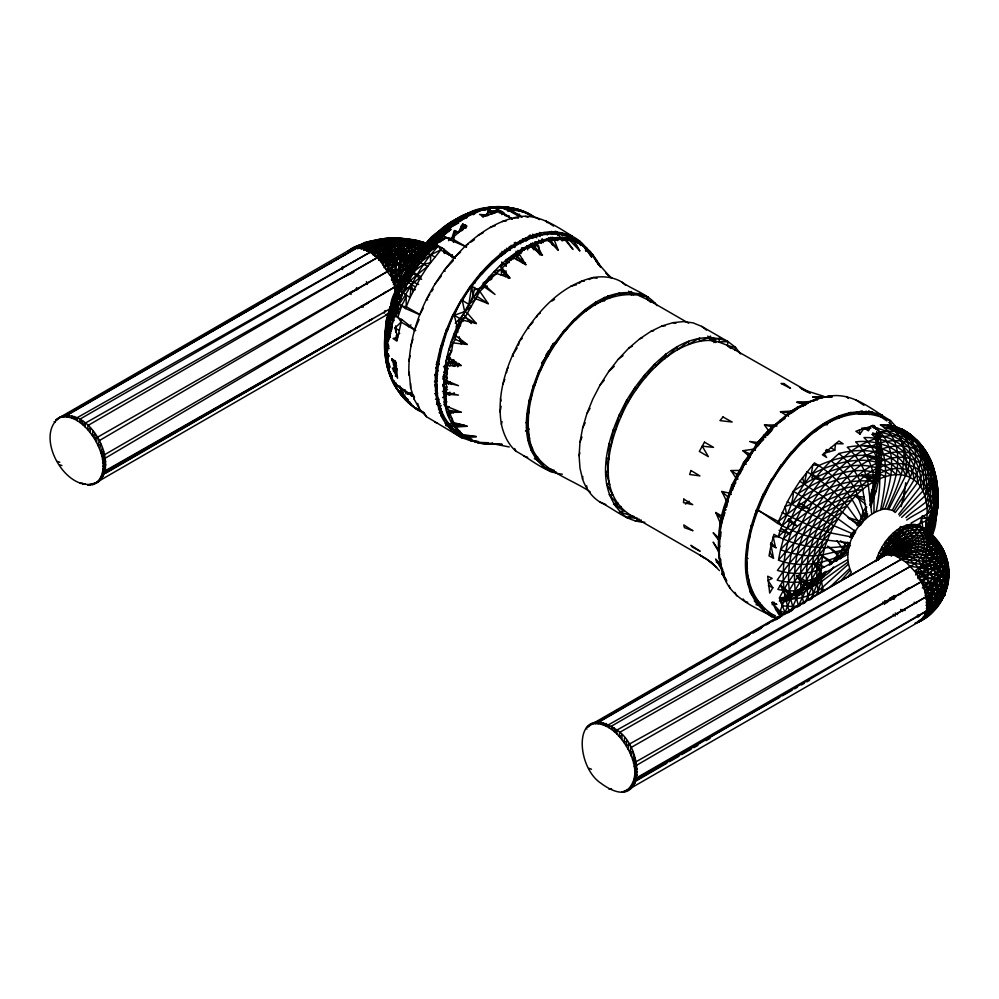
<?xml version="1.0" encoding="UTF-8"?>
<svg xmlns="http://www.w3.org/2000/svg" width="999" height="999" viewBox="0 0 999 999"><rect width="100%" height="100%" fill="white"/><g stroke="black" fill="none" stroke-linecap="round" stroke-linejoin="round"><path stroke-width="1.5" d="M395.517 302.747L395.517 313.024L387.874 314.098M395.517 290.609L395.517 254.121C407.455 248.264 422.352 239.947 435.527 246.853C407.854 237.837 377.023 237.725 350.137 249.625L59.503 417.594C32.418 436.85 69.293 499.138 99.151 481.243C120.292 459.802 84.54 399.75 55.694 419.905L56.756 420.03L58.342 418.381L57.492 418.581M435.527 246.853C422.914 239.261 407.767 243.032 395.517 249.588C397.315 260.339 389.335 269.805 392.083 280.607L398.414 281.918C404.32 266.646 416.046 249.738 433.666 248.039M60.152 417.045L59.503 417.594C74.538 413.623 87.3 427.397 94.593 438.898L387.724 271.328L395.517 269.468L403.296 271.328C403.908 262.287 402.51 251.623 395.517 245.13L395.517 240.222C408.966 236.913 422.952 241.258 435.139 246.953M475.087 283.004L475.087 280.806M925.424 552.609C928.633 539.672 942.556 522.102 931.817 509.977C932.242 523.976 930.881 538.286 925.636 551.386M448.651 240.722L448.676 237.662M926.872 545.841C934.852 532.904 936.051 517.332 935.638 502.497C938.036 486.301 934.864 470.204 927.896 455.519C919.043 438.062 900.786 423.414 880.356 424.85C909.789 444.006 895.279 483.379 884.939 508.778C859.327 514.098 839.472 548.026 851.348 572.24L847.614 577.135M85.265 427.048L85.29 423.114L377.147 257.73C388.361 251.823 402.659 251.823 413.886 257.73L408.316 260.914L406.468 266.371L414.073 271.416M447.115 406.568L451.76 418.169L451.261 421.928L467.182 426.273L455.357 425.075L454.046 426.411L455.781 427.048L464.647 436.875C420.616 412.275 438.549 352.123 452.984 314.885L454.233 315.309L464.647 311.613L470.879 306.843L468.868 304.308L461.251 299.812L454.233 315.309L457.217 326.661L458.941 327.597L454.046 334.328L467.182 344.455L452.997 342.907L448.876 349.712L451.635 350.961L446.903 357.355L461.126 365.497L447.115 365.709L444.255 372.302L447.065 373.376L443.581 379.52L458.479 385.664L446.253 382.53L443.356 386.538L446.253 387.487L443.581 393.294L445.342 394.031L446.016 400.462L445.367 405.869L461.126 412.225L449.737 412.412L446.903 411.638L446.016 400.462L444.255 399.75C439.36 349.7 464.448 300.374 499.6 266.071L502.035 267.932L509.852 277.972L496.466 273.439L490.147 278.571L484.89 284.815L484.515 286.988L479.845 291.383L464.972 317.432L462.475 320.03L455.781 335.227L455.357 339.36L452.997 342.907L451.635 350.961L448.663 358.191L449.026 361.401L447.115 365.709L446.253 392.432C439.348 418.893 464.997 446.441 492.095 444.056L477.422 442.332L488.236 442.732C481.493 444.043 474.95 442.17 468.868 439.31C458.429 432.53 445.229 427.422 440.859 414.76C428.621 381.83 438.573 345.417 452.984 314.885C469.667 282.305 494.505 251.81 528.708 236.85C548.826 227.685 576.848 230.557 588.336 251.498M626.223 790.883C644.405 776.123 630.257 747.489 616.907 733.978L616.932 730.044C573.001 699.924 574.475 765.584 600.736 783.116C646.103 816.683 645.104 747.776 616.932 730.044L614.273 731.58C607.28 725.436 595.616 719.979 587.325 726.847L588.399 726.972L589.984 725.311L589.135 725.511M924.649 532.142C928.158 517.145 928.908 500.049 920.491 486.476C923.913 458.766 898.613 435.851 872.202 434.365C891.895 454.458 885.264 485.077 880.681 509.502M534.178 217.083C505.819 197.315 469.293 209.952 443.856 228.696C427.36 242.757 414.16 260.289 401.985 278.034C393.506 289.785 398.176 303.609 396.441 316.308C387.35 296.491 402.897 276.673 412.737 260.377C422.577 246.254 434.752 233.778 448.813 223.813C473.451 206.381 509.128 199.438 535.277 217.582M390.072 274.8L403.721 264.935L412.137 260.264L411.838 246.753L409.79 239.698C390.946 236.251 369.905 238.873 353.109 248.788C376.473 236.438 406.905 236.975 430.931 248.177L427.272 243.519C405.856 237.637 380.244 234.328 361.163 249.001M391.77 329.707L392.669 317.969L398.863 294.593L399.75 286.538L402.485 277.934L407.093 269.031L413.549 260.102L421.728 251.448L446.953 228.546L455.02 222.39L467.045 217.545C445.804 217.345 432.192 239.997 418.456 253.421C405.494 274.238 393.369 295.991 388.149 320.229C377.497 354.033 390.147 398.014 424.363 413.149L421.403 411.039M395.629 325.874L395.716 332.342M823.563 591.445C814.56 558.753 830.881 524.325 852.022 499.85C867.182 481.168 902.159 461.413 920.491 486.476L898.675 514.335M876.235 511.188C881.106 486.675 883.84 456.643 863.96 437.587C889.597 436.526 918.243 454.795 917.494 482.667L895.354 512.487L892.382 510.302L884.939 508.778M94.593 483.941L99.151 481.243L92.482 484.752L391.034 312.325L397.115 311.526L398.364 309.69C393.032 291.521 395.679 271.79 386.938 254.183C382.654 235.302 368.244 239.098 355.844 248.489M602.634 301.461L602.722 298.664M562.325 474.2C544.767 472.552 531.068 459.14 515.884 451.211C508.016 444.205 503.596 434.428 501.386 424.275C496.578 395.354 505.969 366.071 519.667 340.834C536.151 312.749 560.189 285.489 593.044 277.572C602.797 275.911 613.011 276.873 621.653 281.955C633.116 290.085 648.314 294.081 657.055 305.632M69.106 417.232L69.181 415.247L66.521 416.783L66.696 415.147L356.968 247.877C368.381 241.521 383.966 237.287 395.517 245.13L411.825 247.277L422.09 251.486L422.614 247.59L421.69 244.28L419.23 241.746L408.791 239.098C393.082 236.775 376.673 240.147 363.686 249.887C364.223 242.745 371.091 240.06 377.46 240.384M600.736 724.175L600.811 722.177L598.151 723.713L598.339 722.09L886.687 554.358C898.076 544.143 916.083 543.144 925.948 531.143L925.374 529.757C904.132 512.724 880.656 542.007 875.936 561.55M723.426 572.427L723.551 574.787L720.941 567.357L720.704 559.353L718.993 557.642C716.857 532.017 720.828 504.133 735.826 482.704M876.685 431.443C882.704 455.856 877.746 481.893 869.729 505.357M92.87 431.044L92.482 435.651L95.142 434.115L94.593 438.898C101.886 451.448 108.691 471.116 96.503 482.779L102.323 477.934M418.131 410.102C395.754 395.666 376.735 361.501 389.96 335.851C381.955 328.134 385.676 310.289 397.777 309.19C401.96 291.346 410.389 274.613 421.69 260.215L418.456 253.421C422.565 243.943 429.57 240.322 438.286 245.904L440.696 249.937L455.394 258.391L442.307 248.039L438.286 245.904L430.781 254.745L430.394 262.799L423.738 264.198C390.634 285.564 376.298 330.706 390.184 367.22M349.7 250.549L347.427 251.723C358.404 242.257 373.439 252.772 381.006 261.8C389.31 257.367 399.7 257.243 408.316 260.914L415.284 252.897C418.181 237.425 398.663 237.312 388.324 238.998L387.15 249.85L387.55 270.679L403.471 270.679L409.44 267.145M644.867 522.265C627.797 521.94 614.697 509.303 600.124 502.16C591.633 496.953 585.926 488.536 582.617 479.283L582.767 476.436M90.222 432.579L90.459 428.159L87.8 429.695L87.924 425.512L377.147 257.73M621.853 739.522L622.09 735.102L619.442 736.638L619.555 732.442L910.464 566.383C928.571 556.83 929.495 532.892 909.989 524.275M506.618 372.652L506.78 369.83L508.191 367.819M399.862 386.014L402.747 395.604L405.344 399.687L408.129 399.6C396.94 392.07 388.199 378.496 389.048 364.76L386.563 362.1C383.416 345.629 384.103 327.123 392.395 312.275C408.266 295.142 415.834 272.69 430.781 254.745L440.696 249.937M931.817 509.977L929.407 520.591L928.583 533.603L926.585 544.567M582.617 479.283L579.982 468.144L579.095 455.694L579.982 442.22L582.617 428.059L586.925 413.561L592.807 399.076L600.124 384.952L608.678 371.566L618.281 359.228L628.696 348.251L639.647 338.886L650.873 331.381L662.1 325.924L673.051 322.64L683.453 321.603L693.056 322.852L701.623 326.361L728.196 341.708L735.514 347.365L740.559 353.958M501.698 263.324L501.373 275.249L505.819 273.701L506.018 270.779M926.273 543.881C943.131 507.779 943.468 457.455 907.417 432.442M924.762 533.803C934.777 522.602 933.029 507.492 937.474 494.218C936.063 475.449 933.004 453.558 916.408 441.883L916.558 439.897C942.819 466.083 941.308 507.792 929.757 540.471L927.884 541.446C940.708 517.607 940.321 487.587 930.718 462.962L933.054 466.595L936.4 478.409L936.3 505.756L932.304 524.725L925.936 536.525M394.468 380.981L392.482 380.319L391.745 375.724L387.1 366.196C381.755 328.671 399.363 293.968 412.737 260.377C437.175 223.701 485.789 194.218 529.495 214.073M719.218 554.395L720.491 523.538L715.784 512.524L723.351 516.958C717.594 536.925 717.207 558.978 724.612 578.583C733.353 599.8 756.98 608.154 775.661 618.094M877.846 428.196L879.632 433.866L881.443 446.703L881.443 460.739L873.65 479.195L871.403 498.576L869.904 500.836M720.491 523.538L723.351 516.958L724 508.404L727.709 501.635L729.158 493.069L731.83 485.052L735.851 477.859L742.769 468.931M721.028 525.437C729.545 482.242 753.496 441.908 788.211 414.672C802.097 404.533 818.156 396.366 835.626 395.554C856.63 395.504 873.263 410.514 890.509 420.616L889.26 422.49C897.539 436.513 918.506 436.875 924.737 452.222L921.565 451.311L927.596 459.752L925.049 462.437L929.607 468.081L925.773 465.422L920.878 449.5C937.462 459.503 934.152 481.443 936.113 497.852C929.869 509.028 916.433 512.812 906.692 520.054M894.842 597.839L895.042 595.429L889.872 600.387M415.322 289.71L405.169 287.35L405.869 279.033L410.127 271.528L419.905 257.492L431.006 245.267L451.148 229.383M624.512 737.986L624.125 742.594L626.785 741.058L626.223 745.828L921.19 581.793C930.007 573.051 942.394 563.349 939.31 549.163C937.05 538.361 928.208 530.731 918.905 525.749C957.929 544.293 958.491 601.361 920.466 620.953L628.134 789.722L633.965 784.877M399.525 279.158C398.551 266.059 402.922 246.89 415.222 240.16L429.657 244.443L433.329 248.838M414.398 271.953L411.338 271.441L411.588 268.581M389.011 356.268L388.211 353.658L386.563 362.1L388.773 369.293M876.647 467.507L878.408 468.306L879.857 461.526L881.443 460.739L879.632 475.661L876.048 491.146L871.403 498.576L869.667 497.689L872.04 490.022L875.761 483.254C875.037 471.491 877.796 459.602 876.423 448.164L879.632 433.866L878.084 435.177L872.739 432.892M452.11 257.767L452.385 254.695M453.496 242.42L454.707 230.806M899.462 515.959L922.964 490.921C928.67 463.486 907.129 436.688 880.256 432.255L872.452 425.849L855.881 431.268L860.002 434.066L864.26 427.997L868.356 430.806L870.891 426.248C886.712 431.406 904.357 435.04 915.009 449.35C925.349 462.312 928.995 479.932 924.887 495.966L901.622 517.37M877.921 560.177L881.48 555.819L888.611 552.572L889.822 550.599L889.31 545.417L885.464 541.883C895.878 534.24 907.929 523.051 921.965 527.897C930.294 532.642 936.887 539.972 942.119 547.976C955.956 571.478 947.551 603.783 923.713 617.407C944.642 606.818 954.27 578.571 945.716 557.067C937.636 523.926 897.189 534.203 879.207 552.509L881.343 554.358L881.48 555.819L879.882 558.041C894.467 546.64 914.684 545.879 929.282 534.615L929.644 533.229L917.382 524.937M889.172 554.807C897.177 551.71 897.177 540.372 889.172 537.275L895.204 534.515C903.97 539.285 901.947 551.898 893.168 555.369L886.687 554.358L883.765 555.182L879.882 558.041C892.057 546.141 910.551 542.794 921.727 529.87L921.965 527.897L915.409 524.5C935.876 536.613 933.74 559.115 914.472 571.053C925.261 584.34 936.55 614.934 915.034 623.114M920.466 526.585C931.892 537.137 926.448 555.232 920.466 567.282C945.504 578.758 945.179 609.565 920.466 620.953M665.109 358.666L665.546 354.158M478.284 441.458L470.754 440.784L461.251 437.525L426.398 416.658L419.555 409.016L414.285 399.413L410.701 388.062L409.203 372.265M363.686 249.887C384.415 244.33 406.605 244.33 427.335 249.887L420.192 251.998L395.517 249.588L370.829 251.998L372.04 244.855L374.313 240.846C397.477 231.531 413.886 257.455 398.626 275.749L391.695 275.974L389.56 274.862L381.006 261.8M834.777 450.187L835.539 443.656L843.119 443.818L838.923 441.058L822.364 454.77L826.623 457.467L823.913 453.371L834.777 450.187L830.544 447.452M849.587 545.267C823.988 550.437 796.752 547.29 773.938 534.34L771.053 545.229L775.524 547.552L773.251 536.938L778.396 536.713C781.88 520.929 793.518 507.854 793.318 491.296L799.849 481.268L814.447 462.899C836.875 476.061 853.683 497.24 863.036 521.428M408.891 375.224C407.38 326.311 431.556 279.108 466.021 245.467C479.77 232.967 495.716 222.24 513.973 217.782C535.452 211.713 554.607 225.237 571.903 235.939L570.816 237.912C544.193 234.428 518.431 247.864 499.6 266.071L507.742 262.812L512.787 257.43L516.808 255.781C520.916 250.761 527.547 247.065 533.941 245.891C545.054 238.586 560.776 238.074 573.326 241.271L579.77 250.836L568.031 238.474C583.216 241.596 593.906 254.196 600.824 267.295L594.954 259.066L598.988 265.434C554.308 185.826 464.223 275.487 447.515 330.557L446.141 330.432L442.345 345.941L440.859 346.129L438.836 361.126L437.275 361.613L437.062 375.761L435.464 376.536L437.062 389.523L435.464 390.572L438.836 402.11L437.275 403.409L442.345 413.224L440.859 414.76L447.515 422.639L446.141 424.363L452.984 432.005L461.251 437.525L470.167 438.573M595.217 305.02L595.566 302.085M903.446 500.499L905.731 482.717M925.648 535.614L926.273 518.106L922.427 515.659L919.117 526.585M455.219 323.276C465.509 313.998 472.677 301.099 474.712 287.362M505.369 276.723L505.819 273.701L501.823 268.481M925.199 534.752L932.454 531.53C938.298 513.399 940.521 493.081 934.989 474.65M96.503 442.257L97.24 437.362M628.134 749.2L628.883 744.292M571.903 235.939L561.5 234.715L562.4 232.667L551.186 233.791L551.873 231.731L540.084 235.165L540.559 233.129L528.471 238.811L528.708 236.85L516.583 244.643L516.583 242.807L504.695 252.535L504.458 250.849L493.069 262.312L492.607 260.814L481.98 273.738L481.293 272.477L471.653 286.576L468.868 304.308L476.011 298.826L488.236 303.684L479.845 291.383L470.754 285.577L462.337 300.537L464.647 311.613L467.37 313.149L476.361 323.526L462.475 320.03L454.233 315.309M616.907 733.978L614.273 731.58L614.235 727.921L611.588 729.457L611.513 726.111L901.697 559.103C914.26 553.983 917.194 535.914 904.557 529.02L897.364 529.795L899.837 531.393L896.965 535.951L881.343 554.358L878.183 560.052L884.39 548.738L885.464 541.883M395.442 376.248L397.115 368.494M418.618 284.44L408.666 280.195C411.65 254.233 434.927 235.789 456.506 224.038C470.042 203.197 501.86 205.195 522.814 211.501M916.945 524.912L930.469 518.868L935.738 514.073C939.834 499.725 937.924 484.927 932.704 471.178M915.621 574.912L917.382 572.489C935.701 580.094 941.533 604.982 925.374 617.782L917.382 622.602C955.469 605.981 914.41 541.995 882.154 556.343C899.237 548.538 919.092 549.088 936.026 540.884L936.488 539.984L935.101 539.572L926.86 539.348L941.62 552.497L947.164 561.65C948.313 576.261 937.636 589.26 924.962 595.217M860.351 525.474L862.674 521.965L865.446 513.936L866.645 506.793M350.137 249.625C359.815 241.184 372.652 247.877 379.32 256.606L378.808 259.49C387.824 263.486 395.891 272.24 398.414 281.918L395.841 292.532M719.218 540.359L720.704 531.905L719.392 530.931M882.304 509.228C889.61 485.152 899.962 453.683 880.256 432.255L872.202 434.365M395.779 301.261L394.705 311.451L397.252 313.461L388.736 313.686L389.735 312.1L390.946 313.324L397.814 313.099M389.96 335.851C396.815 294.717 418.806 256.243 450.462 229.171C430.082 227.085 416.92 256.805 412.612 273.239L421.628 279.308M419.53 314.61L405.507 308.529L410.002 297.615L421.029 276.686L407.654 269.143C401.873 283.878 376.448 309.74 401.785 319.48L396.89 341.059L393.057 338.536L397.614 337.237L395.067 327.897L401.099 322.078L414.435 329.82M449.737 412.412L448.876 416.995L451.76 418.169L457.217 430.407L459.79 431.019L460.764 433.903C469.031 439.16 477.335 444.642 488.236 442.732M847.951 552.435C826.56 562.749 801.535 569.08 778.533 560.189C785.389 519.068 807.379 480.594 839.035 453.509C862.224 447.215 895.866 449.538 905.693 475.487L888.873 509.053M939.46 544.13C923.388 549.912 905.656 551.985 888.611 552.572C916.383 544.343 950.673 575.624 939.01 603.883L932.679 603.259L927.06 604.407C934.839 595.541 946.453 588.773 948.575 576.148C945.329 552.385 916.582 540.322 895.329 547.427M500.012 412.025L501.098 406.318M512.162 219.056L498.751 211.401L487.887 211.151L487.125 215.085L479.545 214.41L483.741 216.421L500.312 210.989L512.3 219.018M887.437 508.953C897.826 485.214 916.408 449.975 891.882 427.847L892.269 425.849C920.329 435.776 933.665 458.129 936.513 486.401C932.579 501.398 916.158 507.704 905.981 517.644M726.635 507.055L727.709 501.635L726.373 500.736L721.84 491.483L729.158 493.069L731.268 494.38L729.894 494.255L733.666 486.276L736.9 474.425L749.837 456.818L756.443 443.981L771.99 426.698L785.127 418.469M850.536 537.612L851.16 534.727L854.595 530.257M408.891 361.188L410.114 355.582M935.564 515.334L930.768 539.16L926.385 549.425L933.89 527.684L931.767 523.064L926.273 518.106L921.553 518.518L922.989 528.995C941.283 539.91 930.544 566.57 919.043 578.908M397.502 284.965L395.517 269.468L401.635 238.811C409.94 240.06 414.273 248.963 411.713 256.606L417.932 254.258C419.98 249.275 418.993 242.695 413.561 240.384L407.679 239.41C400.324 248.851 398.638 262.1 402.197 273.439M901.148 506.68L904.657 491.496M99.663 449.225L100.849 444.18L98.202 445.716L99.151 440.721L387.724 271.328M631.306 756.168L632.492 751.123L629.832 752.659L630.794 747.664L921.19 581.793L947.614 585.901L924.787 586.226L922.327 587.974M449.001 231.518C449.65 221.466 459.19 216.546 467.569 213.536M730.818 348.489L727.297 345.542L728.196 341.708C685.501 324.375 646.615 367.12 626.698 400.299C607.916 434.14 590.347 489.198 626.698 517.507L637.449 518.194M460.826 227.273L459.915 231.031L454.333 233.217L456.268 231.169M926.235 501.535C937.537 470.554 916.595 434.153 884.377 427.672L881.967 424.887L898.925 429.17L905.431 431.643L911.325 435.239L919.817 443.344L931.817 463.511M64.036 416.683L64.348 415.422L61.688 416.958L62.163 416.059M595.679 723.626L595.991 722.364M858.74 526.186L862.761 512.537L866.195 506.568M501.386 424.275L502.097 421.578M933.89 527.684L929.757 540.471M579.095 455.694L579.895 452.834M102.323 447.702L100.887 452.759L103.546 451.236L101.861 456.281L394.368 287.213L396.815 287.287C388.636 271.641 378.646 230.332 353.309 248.326C369.006 242.495 395.242 235.102 400.087 258.616M633.965 754.632L632.529 759.702L635.189 758.166L633.491 763.211L926.373 596.665C937.362 590.359 947.889 579.882 948.076 566.421C939.335 541.358 905.643 537.737 885.251 550.149L878.183 560.052M857.005 525.586L857.691 523.164L866.757 511.525M518.406 345.229L519.667 340.834L522.265 338.299M821.228 591.321L822.339 587.462L848.001 564.547M734.727 350.075L735.514 347.365C726.385 346.428 718.918 340.309 709.565 340.397C698.176 340.409 687.324 344.355 677.447 349.8C656.268 362.525 639.86 381.868 627.609 403.097C610.389 435.314 592.432 492.145 631.618 515.796L706.231 558.741L712.324 563.061L699.337 554.732L704.482 558.029M882.154 546.915L885.251 550.149L884.889 553.833L883.765 555.182M732.467 490.322L733.666 486.276L731.83 485.052M782.604 615.172L780.144 611.463C788.898 583.891 808.89 561.675 827.484 540.184L850.249 542.957M384.24 313.199L385.04 310.564M418.456 253.421C428.059 239.423 443.269 229.695 458.703 222.877C439.223 221.353 428.446 245.367 421.69 260.215L437.437 244.006M929.407 520.591L925.149 534.04M926.398 538.136C942.094 499.9 919.942 448.239 873.663 476.698C836.3 500.861 809.103 548.638 818.855 593.606M468.444 243.818L466.021 245.467L466.496 246.965L451.773 238.511L454.308 230.532L458.404 232.605L466.783 226.199L462.662 224.163L458.404 232.605L450.212 239.91C430.981 224.525 421.903 252.497 416.97 266.558L412.674 261.189C421.228 246.728 435.926 237.025 450.462 229.171M926.985 507.579C937.262 480.631 928.745 442.694 901.635 428.921C918.044 439.335 929.42 456.393 935.101 474.812M465.784 228.321L466.595 225.762M410.701 346.266L412.999 339.148M445.679 425.574L454.707 426.386L455.394 424.325L459.565 423.801M780.144 611.463L773.251 604.145L776.86 604.37L772.389 602.272L775.686 609.402L785.077 612.812C793.206 588.349 809.49 567.694 825.012 547.489M870.778 506.843L876.048 491.146L872.04 490.022M816.683 594.58L821.29 581.643L847.739 562.287M442.307 248.039L427.697 266.408L417.357 261.139L412.737 260.377C405.919 270.392 400.961 282.305 402.172 294.63L394.518 295.642C388.174 313.137 384.19 332.255 387.687 350.799M396.291 294.93L389.66 319.967L388.936 339.922M758.266 445.716L764.023 434.965M713.81 342.57L714.822 339.71L713.136 337.512M791.82 609.29C799.3 589.61 811.288 572.04 823.089 554.745L848.576 548.763M491.683 207.904C466.333 208.579 442.907 226.423 431.98 248.888L430.706 242.12L431.081 239.51C443.668 227.497 458.104 217.07 475.387 213.249L471.366 212.949C459.503 217.682 439.822 223.052 443.032 239.748L439.672 242.307M727.709 501.635L724.612 509.952L726.098 509.765L724 508.404M753.221 449.213L743.418 462.862L739.735 470.417L731.018 470.554L735.851 477.859L737.986 479.133L736.738 478.708L744.58 463.499L743.418 462.862L749.837 456.818L742.894 450.711L753.221 449.213L763.711 439.498M926.597 538.873C932.067 523.176 937.911 506.343 934.04 489.61C940.096 496.153 938.635 506.53 935.738 514.073M926.81 544.655C933.391 530.556 935.414 514.997 933.366 499.6L935.638 502.497L937.524 508.429L937.674 495.954L936.075 483.391L933.815 480.094C938.973 499.787 938.073 522.077 926.697 539.485M926.385 549.425L930.918 537.549L928.583 533.603L924.05 529.782M811.638 597.34L820.841 575.387L847.427 559.715M579.982 442.22L581.98 436.963M723.351 516.958L724.999 512.637M913.86 524.163L918.069 526.885L914.634 532.392L889.822 550.599L885.539 551.635L881.48 555.819M393.381 364.785L394.78 361.139L391.733 360.502M911.175 523.039L927.134 514.023C934.702 499.712 933.478 483.479 932.504 467.994C923.963 451.398 912.212 434.478 894.967 426.361C911.263 436.338 913.448 459.378 905.693 475.487M102.547 459.74L104.508 454.745M634.19 766.67L636.151 761.688M740.059 473.863L741.096 471.216L739.735 470.417M805.369 601.585L820.991 568.768L847.627 554.395M502.747 384.44L504.857 379.32M827.484 540.184C809.927 538.261 793.094 531.743 777.647 523.389L787.387 501.735L793.318 491.296C819.879 472.589 860.876 453.096 890.683 475.149M718.343 537.549L713.149 532.692L718.169 539.522L719.317 538.661L718.343 537.549L720.704 531.905L720.766 536.513M393.731 281.456L399.15 269.817C398.164 251.948 376.885 236.576 361.151 248.376C375.986 244.605 393.032 253.833 395.517 269.468M419.118 319.455L414.285 330.781L415.771 330.594M855.206 530.619L851.747 538.336M799.1 604.47L806.43 588.723L821.74 561.863M471.653 438.748L470.754 440.784L473.563 440.509M865.171 519.567L867.656 513.911M925.311 551.623L927.209 547.44L925.848 551.373M829.794 564.972L845.254 550.699L849.275 543.394L847.602 542.382L845.241 543.956L839.435 556.83L836.425 561.301M926.685 520.804C939.372 501.61 937.474 471.715 915.334 460.514C898.151 452.609 878.62 460.414 864.16 470.504C826.198 499.438 798.189 550.012 808.528 598.476M849.974 537.287L851.16 534.727L852.984 535.814L855.494 532.405M892.382 510.302C902.422 489.335 924.487 464.235 911.6 439.398L902.397 432.754L887.886 425.025M451.773 238.511L446.153 237.812C424.213 247.977 407.629 266.596 397.577 288.261C392.37 297.827 388.112 310.452 394.18 320.592M417.932 254.258C405.094 247.427 389.048 247.228 375.736 252.897L374.513 255.482L379.32 256.606L384.59 260.14M439.41 409.877L442.182 412.575L440.696 415.696L443.456 415.547M779.32 601.123L788.448 598.463L798.775 591.67L812.212 584.74L817.307 579.632L820.629 572.664L812.811 562.637L824.225 566.858M457.729 366.808L459.065 364.011M889.31 545.417L895.204 534.515L893.168 533.204L899.837 531.393C910.514 537.2 908.066 552.572 897.364 556.793L890.783 553.771C918.605 548.838 948.95 586.138 932.716 611.475L925.549 613.736C940.996 602.484 952.259 589.148 939.46 570.591C929.919 556.031 911.65 546.915 894.255 550.137M351.198 291.808L355.507 290.259L356.78 287.612M582.617 428.059L585.202 422.739M390.971 331.406C378.134 305.307 409.453 280.344 427.697 266.408L421.029 276.686L411.338 284.59L410.002 297.615L398.539 289.573C405.469 270.242 420.729 255.856 438.286 245.904M400.312 291.209C410.814 270.854 421.74 248.027 442.407 236.351M747.964 460.589L749.837 456.818L745.004 463.636L746.091 464.36L744.58 463.499M536.413 317.382L537.799 314.623L540.359 313.062M404.42 259.503C406.443 250.599 422.29 232.18 427.01 248.801M785.077 612.812L779.42 597.964C791.82 573.089 810.751 552.197 830.481 532.904L852.622 537.162M453.946 365.821L456.031 361.813M918.069 526.885L911.488 524.238L913.798 526.735C907.904 538.386 894.729 543.294 885.539 551.635M103.109 466.346L105.632 461.563L102.972 463.099L105.207 458.204L394.368 287.213L396.178 290.697M634.752 773.276L637.262 768.506L634.615 770.042L636.85 765.134L926.373 596.665M650.599 302.185L647.09 299.238L648.239 297.302C605.581 277.71 565.784 323.376 546.241 356.181C528.633 389.135 510.264 447.277 550.349 471.478L551.411 469.493L554.37 470.354M419.555 315.085L423.239 308.216M384.553 266.371L393.781 263.798L403.758 265.122C408.491 256.406 414.285 246.116 424.6 243.456L433.666 247.352M921.103 529.008L925.636 527.822L937.674 502.559L937.462 486.9M893.918 511.426C904.207 492.032 926.448 471.99 919.217 447.527C913.623 432.167 894.467 429.295 880.256 432.255M461.251 437.525L462.337 435.539L470.329 438.286M541.87 363.474L553.596 343.231L551.036 347.14M871.727 513.798L868.331 485.302C835.376 484.852 805.656 504.433 782.092 525.799L778.396 521.565L756.468 509.602L752.684 525.112L751.198 525.299L749.163 540.297L747.614 540.784L747.389 554.932L745.803 555.706L747.389 568.693L745.803 569.742L749.163 581.268L747.614 582.579L752.684 592.395L751.198 593.93L757.854 601.81L756.468 603.533L764.56 609.303L763.323 611.176L772.677 614.71C727.559 584.49 750.923 517.544 772.677 479.707C794.842 444.667 835.439 401.186 881.155 417.082L882.242 415.109C829.47 397.365 785.052 453.096 763.323 494.055C746.315 530.357 730.144 590.496 771.59 616.695L772.677 614.71L775.336 615.634M831.243 564.348L838.149 553.608L849.275 543.394M890.896 600.149L892.894 596.565M935.738 520.417L932.304 524.725L925.636 527.822M448.451 394.593L449.85 392.132M410.027 261.8L408.316 260.914C415.247 244.218 396.366 234.503 382.23 239.098L380.382 241.209L379.195 246.753L378.883 260.264L395.517 259.191L412.137 260.264M419.605 314.435L406.256 306.705L406.118 295.279C402.734 311.888 375.537 328.184 388.848 346.041L386.376 352.622L385.626 358.017L388.536 370.067L390.846 373.626L390.896 377.747L393.256 381.456L401.111 389.285L399.675 391.808L400.549 394.568L402.747 395.604L405.007 395.129M830.481 532.904L812.624 526.985L786.575 514.935L785.139 506.343L791.795 504.245L804.195 483.866L818.743 465.571C843.88 454.046 883.828 446.828 900.973 474.6M392.083 310.477L394.605 309.153L396.715 305.819L394.905 306.006L390.397 313.911L385.851 315.359L386.613 314.198M453.509 359.54L449.762 365.859M447.19 386.9L443.344 393.231M448.638 384.39L450.099 381.893L451.361 384.54M884.39 548.738L890.783 538.311M772.851 587.749L769.717 593.056L767.694 576.198L772.177 578.409L767.994 580.444L772.851 587.749L768.368 585.589M891.333 556.218L898.65 540.284L900.449 526.498M913.798 526.735L907.242 524.95L909.252 527.46L907.104 531.081L890.121 547.452L904.557 529.02L901.635 527.135L909.252 527.46C923.913 535.526 920.266 555.931 906.168 562.362L897.364 556.793L895.204 554.058L930.019 550.836L942.119 547.976L926.498 549.9C936.575 557.667 948.101 567.182 948.076 581.118C944.892 591.183 936.125 598.676 926.273 601.935M917.931 578.546L917.382 572.489L920.466 567.282L947.614 561.638L924.787 561.313L901.697 559.103L606.118 726.148L606.056 723.451L603.408 724.987L603.396 722.639M930.956 486.738L926.448 494.318L927.122 484.153L930.956 486.738L926.822 488.748M388.399 344.043L385.577 350.362L385.139 354.22L386.938 357.892M586.925 413.561L590.059 408.316M442.769 377.085L448.239 368.394M447.077 394.543L442.807 385.189L447.352 377.672M105.769 464.81L102.972 469.418L105.632 467.882L102.547 472.29L394.905 306.006L104.508 473.414L100.887 477.347L103.546 475.811L99.663 479.47M637.412 771.74L634.615 776.348L637.262 774.812L634.19 779.232L931.917 607.779L936.488 607.554L933.815 605.431L926.185 602.847M558.641 239.548L559.14 238.736L564.959 239.772L572.989 249.438L566.221 239.822M548.651 237.662L547.14 240.097L551.61 242.208L552.26 244.892M917.494 482.667C922.776 475.199 925.936 466.034 925.086 456.818L919.217 447.527C884.889 426.523 846.053 458.029 825.124 484.353C799.387 518.219 779.57 563.861 792.794 606.555L797.077 606.031M357.692 248.838L359.328 246.241L367.669 242.445L383.354 239.41L387.15 245.667L390.946 258.616M438.224 242.782C452.522 217.919 482.742 201.448 511.413 208.179L509.827 210.027C484.415 200.637 456.655 217.532 437.787 233.541L437.25 242.682M413.549 260.102C395.791 286.226 382.18 318.369 385.577 350.362L387.325 352.56M429.807 294.318L426.398 299.538L427.647 299.962M431.506 291.708L433.204 289.111M443.768 401.96L446.166 398.289M517.195 347.902L512.462 355.169L513.449 356.193M545.941 354.957L548.488 351.049M829.17 564.747L830.569 562.624L832.517 562.025L820.416 554.745L830.569 562.624M450.711 358.391L444.318 367.944M455.781 335.227L451.261 342.02L452.997 342.907M457.217 430.407L454.233 430.132L452.984 432.005L473.389 441.196M580.844 245.467L578.933 243.319L580.169 241.446L570.816 237.912L574.225 240.971L582.929 245.279L591.645 256.968L586.813 248.239L570.816 237.912M850.474 545.229L840.409 558.841M398.539 289.573L397.577 288.261C405.744 274.575 417.657 263.586 430.781 254.745L434.777 256.905M894.093 598.351L895.778 595.866M435.839 395.354L437.525 393.119L435.651 387.537L437.237 385.252M920.491 486.476C931.755 474.213 932.991 452.247 917.307 442.869C896.915 428.309 869.742 437.987 851.31 451.173C805.007 486.7 768.506 552.11 789.085 610.651M917.919 621.503L925.948 616.395L924.787 614.472C933.403 605.456 931.218 590.534 921.727 583.029C933.965 571.828 943.88 551.136 932.716 536.051L925.911 534.827C936.15 542.32 949.437 552.509 943.918 566.982C940.958 577.16 933.678 585.801 924.637 591.183M927.06 606.88C935.501 601.91 943.343 595.104 947.164 585.876C948.351 558.104 913.823 540.022 889.822 550.599M444.73 237.4L443.032 239.748L446.416 237.575M780.806 602.747L788.211 600.424L788.448 598.463L786.163 596.853L780.481 585.352L793.593 595.367L800.336 592.632L815.721 578.521L817.307 579.632L822.264 574.025L823.838 574.974L824.312 576.46L812.449 586.425L800.336 594.48L788.211 600.424L781.817 600.124L779.67 598.139L793.593 595.367C802.871 580.656 824.462 582.142 833.566 566.92M435.239 380.644L436.9 378.396M767.294 435.439L772.552 429.52M412.674 261.189L419.93 251.523L424.175 251.973L430.781 254.745M436.8 402.597L439.198 399.425M441.171 405.507L438.474 408.978L441.121 408.466M434.677 284.465L441.296 276.049M541.545 363.099L545.329 358.291M434.69 374.887L438.161 370.517M457.217 326.661L462.475 320.03M101.861 474.95L105.207 470.754M633.491 781.88L636.85 777.697M551.398 231.381L559.065 235.464L560.439 233.754M585.639 250.811L585.451 247.09L590.958 252.585L588.998 250.587L585.639 250.811L587.025 249.101L577.347 241.683L579.87 243.918L572.827 239.797M826.747 571.391L823.838 574.974L817.307 579.632M756.443 443.981L749.675 441.496L757.704 442.482L768.381 430.432L770.429 431.206L771.99 426.698L764.51 425L768.381 430.432M764.51 425L774.587 425.012L776.822 426.123L776.36 424.637L781.817 420.579L788.723 412.787L797.289 407.292L814.922 399.45L822.589 397.477L831.643 396.578M922.964 490.921L929.232 482.117L932.292 472.664C919.43 423.039 856.842 452.51 836.463 480.082C807.504 513.611 785.077 561.188 798.513 605.856M527.222 431.093L529.07 428.883L525.486 431.093M815.721 578.521L820.629 572.664M778.533 560.189C797.152 537.524 820.454 518.419 847.002 505.769L860.539 524.487M781.817 600.124L788.723 594.705L792.082 594.205L797.289 590.297L798.775 591.67L803.208 586.513L796.84 575.911L812.212 584.74L812.449 586.425L805.519 588.486L803.208 586.513M895.329 544.655C912.124 536.85 935.913 539.959 945.716 557.067C949.187 572.889 935.089 583.428 925.549 593.344C927.671 592.132 954.819 596.59 941.62 595.042M435.726 368.206L439.323 364.048M894.929 543.281C909.465 535.514 930.044 535.352 941.607 548.451C948.563 564.585 934.265 577.684 923.713 587.549L930.419 587.724L946.228 590.634L924.275 589.647M394.518 295.642L393.519 298.102L395.966 301.723L405.507 308.529M482.917 217.208L490.834 210.602M600.124 384.952L604.22 380.282M841.17 580.444L850.161 570.204M931.917 593.094L926.685 599.025L932.679 598.314L942.119 599.562L926.185 596.241M388.324 238.998L388.836 238.449C403.971 238.361 409.253 253.646 406.468 266.371L403.758 265.122M890.246 598.101L885.239 603.309M892.294 599.075L895.391 595.654M383.354 294.106L385.177 292.108M483.628 210.027C458.479 211.239 436.288 231.793 426.71 254.308C418.631 242.282 437.05 235.327 443.856 228.696M924.887 495.966L931.455 487.937L934.764 479.195C922.826 435.327 869.23 451.673 847.302 477.21C815.708 509.315 791.37 557.417 803.783 603.071M453.359 260.552L444.18 270.23L445.079 271.228M918.031 617.145L919.867 615.222L917.244 615.184M478.184 290.347L507.742 262.812L505.357 260.964L512.787 257.43L525.824 264.685L518.706 253.247L517.145 252.11L524.65 249.563L523.101 248.414L530.581 246.391L542.182 255.245L536.5 243.744L534.989 242.582L542.345 241.646L540.846 240.472L548.076 240.11L558.154 250.087L554.283 240.06L552.247 237.962L559.14 238.736L557.704 237.55L564.959 239.772L562.974 237.725L569.442 239.66M533.066 322.153L528.184 327.197L528.833 328.559M932.679 603.259L926.685 609.365L931.917 607.779M473.164 214.76C488.923 202.135 514.373 205.744 530.869 215.572C514.56 206.194 493.981 204.608 476.71 212.15M778.396 536.713C801.148 513.711 829.882 493.506 862.749 489.56L867.294 517.232M390.671 333.566L386.363 338.848L384.99 342.27L386.925 346.528L389.21 348.526M783.353 538.973C803.983 518.731 828.795 501.198 857.292 494.43L865.671 518.831M830.594 586.513L849.325 568.756M631.306 786.4L635.189 782.754L632.529 784.29L636.151 780.356L926.373 611.363M608.678 371.566L614.273 366.333M465.996 225.412L459.915 231.031L462.649 230.319M887.736 543.518C897.352 533.778 912.187 526.023 925.948 531.143C943.293 544.855 933.303 566.033 918.093 576.236L948.575 581.093L921.727 583.029M397.614 308.092L390.397 313.911L385.851 315.359M924.787 586.226C943.98 571.266 950.074 543.119 924.237 530.981L928.221 532.392M476.011 298.826L473.389 297.202L479.845 291.383M579.095 283.429L582.005 280.806L584.34 281.231M393.281 284.153L399.862 278.958M774.587 425.012L786.163 415.259L793.593 411.713L791.383 411.089L780.481 411.713L786.163 415.259M454.707 257.13L460.601 252.048M384.041 267.72C397.54 256.643 413.911 247.265 431.693 246.241L434.178 247.252L432.729 245.754C426.086 244.58 419.992 248.664 415.284 252.897M854.058 534.44L833.978 525.749C812.299 544.005 792.107 564.697 777.871 589.385C792.557 592.882 808.84 590.334 821.29 581.643M391.408 279.795L403.471 270.679L403.721 245.966L403.134 240.472L402.197 238.449L401.635 238.811M591.795 723.988L591.146 724.525L886.687 554.358M526.086 422.864L528.471 420.916L526.086 422.502M778.396 521.565C804.682 499.363 837.774 476.098 873.988 481.68L873.988 512.487M376.511 257.03C389.785 247.902 408.266 235.876 424.6 243.456L426.198 246.116L426.585 249.363C407.917 240.309 383.516 238.624 365.559 249.837C377.06 248.227 386.538 255.831 393.781 263.798L391.958 249.013L389.398 238.811L381.231 239.698M382.605 263.037L395.517 254.121L417.644 256.106M794.63 410.901L798.775 407.642L804.17 405.394M881.343 554.358L877.035 557.742L878.183 558.953M822.264 574.025L825.486 571.515M685.451 504.07L689.11 501.273M395.517 287.899L397.914 286.064M463.449 224.263L461.126 226.024L465.534 224.862M387.55 270.679L403.883 259.453L420.192 251.998L418.993 244.855L416.708 240.846C400.974 237.225 385.427 246.004 373.027 254.87M492.095 277.972L483.229 283.766L495.005 294.468L484.515 286.988M763.523 436.413L770.429 431.206L765.034 436.301L765.734 437.562M822.339 587.462C810.601 597.177 794.317 601.148 779.42 597.964M618.281 359.228L623.039 355.656M395.979 336.089L399.725 333.304M408.454 326.785L410.939 324.925M806.605 404.021L809.877 401.573L814.335 400.686M855.594 531.53L837.924 518.793C814.435 535.589 793.081 555.906 777.197 580.157C791.62 583.99 807.754 582.867 820.841 575.387M459.827 221.628L465.359 217.62L475.362 212.575L468.294 214.423L465.359 217.62L458.504 220.292L444.642 228.309M378.883 260.264L395.517 249.588M787.387 501.735L791.795 504.245C816.32 486.463 848.675 468.568 879.632 478.771M366.608 251.373L379.695 243.581L395.517 238.773M454.483 360.352L443.531 366.67M454.333 366.408L458.653 363.374M504.233 253.696L500.924 255.994L500.249 253.197M470.854 242.158L474.488 239.673M923.039 585.676L928.221 582.33M925.024 591.208L930.419 587.724M927.06 601.947L932.679 598.314M925.024 615.259L930.419 611.775M923.039 618.493L928.221 615.147M552.035 301.011L554.545 299.4M927.134 514.023L934.04 508.791C937.786 460.289 890.409 450.649 859.714 480.544C828.059 508.516 804.332 553.046 813.81 596.016M793.318 491.296L797.689 493.843C822.414 477.847 856.543 461.376 885.226 476.585M484.19 210.452L486.201 209.191L490.447 208.616M370.829 251.998L379.195 246.753L395.517 240.222M893.343 540.659C904.595 532.679 921.078 528.496 933.203 536.95L924.587 541.783L893.343 551.423M859.103 526.236L842.282 512.1C817.157 527.047 794.767 546.815 777.422 570.392C791.545 574.562 807.367 574.837 820.991 568.768M628.883 789.347L624.125 791.695L630.794 788.186M391.308 306.656L393.219 313.099L397.877 310.339M905.731 589.672L909.252 587.599M105.407 473.376L351.586 330.906M355.619 328.571L359.652 326.236M66.196 415.771L257.617 305.195M261.663 302.859L265.709 300.512M268.406 298.963L272.452 296.628M275.15 295.067L279.196 292.732M281.893 291.171L285.939 288.836M288.624 287.275L291.321 285.714M329.071 263.911L331.768 262.362M335.814 260.015L338.511 258.466M342.557 256.131L345.242 254.57M395.517 245.13L383.104 246.341L372.078 249.862L370.055 252.235L74.475 419.205L74.425 416.508L71.766 418.044L71.766 415.696M85.29 423.114L82.642 424.65L82.605 420.991L79.945 422.527L79.87 419.168L370.055 252.235C378.409 252.248 385.864 257.492 390.397 264.248M445.854 360.464L450.374 357.842M597.839 722.702L686.862 671.228M689.56 669.667L717.881 653.296M720.579 651.735L730.019 646.278M732.717 644.717L736.763 642.369M744.854 637.699L748.9 635.352M752.946 633.016L761.038 628.334M775.873 619.755L779.919 617.419M788.011 612.737L792.057 610.401M595.142 723.101L750.249 634.053M752.946 632.504L762.387 627.085M766.433 624.762L769.13 623.214M771.827 621.665L781.268 616.246M783.965 614.697L793.406 609.278M797.452 606.955L800.149 605.394M802.846 603.846L805.544 602.297M809.59 599.974L812.287 598.426M635.776 781.093L666.845 763.211M669.542 761.663L678.995 756.218M681.705 754.657L691.158 749.225M693.855 747.664L697.914 745.329M706.018 740.671L710.064 738.336M63.499 416.171L356.968 247.877C369.605 243.619 386.101 245.954 393.219 258.404M628.696 348.251L632.392 346.129M104.208 472.052L351.473 330.781M355.532 328.459L359.578 326.149M358.878 248.164L374.313 240.846L383.354 239.41M635.926 778.995L779.744 697.277M782.454 695.729L791.957 690.334M794.667 688.798L797.377 687.25M801.448 684.939L804.17 683.391M806.88 681.855L809.59 680.307M616.932 730.044L910.464 566.383L949.05 571.303L921.965 575.449M792.257 412.462L788.211 414.672L788.448 416.358M407.242 394.293L409.44 393.094M411.338 271.441L413.736 270.192M353.309 248.326C370.055 237.213 396.253 242.794 400.636 264.248M373.089 254.258L375.736 252.897M343.656 277.073L353.808 272.252M477.872 235.502L483.266 232.742M589.285 279.508L593.044 277.572L597.027 278.296M639.198 519.043L635.264 521.003L641.308 520.067M501.635 214.56L504.058 213.374M791.383 411.089L798.775 407.642L797.289 407.292L805.519 404.832L796.84 402.272L809.877 401.573M444.118 372.115L446.715 370.929L445.879 361.738M442.582 378.921L446.728 377.048M442.807 385.189L450.099 381.893M447.552 389.51L442.52 391.483M449.075 395.229L454.345 392.844M925.948 598.563C937.324 594.03 947.164 583.916 948.575 571.391C946.29 559.328 935.938 551.748 927.06 544.43L939.01 543.656M395.179 316.87L389.66 319.967L386.163 324.762L386.551 330.731L390.409 337.437M507.392 258.903L519.455 255.082M482.017 216.296L494.78 213.012L488.673 211.863L499.375 210.539L502.922 211.888M352.759 261.9L355.519 260.764M355.507 290.259L357.854 289.298M368.206 303.122L360.714 306.631L363.286 307.155M483.254 282.68L491.62 279.258M518.706 253.247L511.226 256.306L512.787 257.43M90.222 485.214L95.142 483.216L92.87 483.678M621.853 792.145L626.785 790.159M639.647 338.886L642.444 337.774M460.764 319.081L464.972 317.432L476.361 323.526M852.022 499.85C824.337 509.777 800.236 528.121 780.519 549.687C794.005 554.57 808.803 557.43 823.089 554.745M924.787 614.472L933.203 610.589L926.772 606.68M626.698 517.507L631.618 515.796L634.59 516.658M800.336 406.63L805.519 404.832M395.517 312.874L388.648 314.26L391.034 312.325L393.781 313.461L397.964 313.037L394.605 309.153L398.364 309.69M361.376 244.443C375.05 234.79 386.276 253.671 387.275 265.122M489.997 227.46L495.279 225.687M436.076 364.373L438.836 363.461M435.102 375.562L437.662 374.725M434.415 381.78L437.125 380.881M442.582 397.527L446.466 396.253M444.305 402.747L446.965 401.873M449.125 406.543L446.403 407.43L443.831 404.245M925.948 605.319C934.102 603.121 941.558 597.914 945.716 590.459C948.725 575.374 936.475 563.461 925.199 555.631L944.355 552.459L928.958 554.433L899.837 555.194M87.8 485.302L91.608 484.078M359.091 248.389C382.505 240.597 408.529 240.597 431.943 248.389M390.846 373.626L393.256 381.456L398.039 390.584L400.899 390.996L404.907 389.747L405.831 393.606M923.138 617.245L929.644 614.31L927.209 611.101L936.026 606.655L939.46 603.396L926.036 599.475M474.338 289.885L487.337 286.076M559.14 238.736L554.283 240.06L546.615 238.936L548.076 240.11M570.654 286.301L576.635 284.703M926.298 608.304L933.815 605.431L941.607 599.088C948.001 583.716 935.688 568.993 923.188 561.45L946.228 556.905L927.209 557.942L897.364 556.793M471.678 212.025L479.058 210.077L490.272 209.278M885.201 602.335L888.835 601.373M479.845 443.106L490.147 444.031L492.694 443.369M917.382 572.489L932.716 568.868L948.575 566.445L929.282 565.359L906.168 562.362L914.472 571.053L949.05 576.236L919.392 579.832M522.489 238.873L533.941 237.75M650.873 331.381L653.646 330.806M536.5 243.744L529.07 245.23L530.581 246.391M434.627 393.681L437.525 393.119M435.464 399.263L438.486 398.676M436.501 404.458L440.384 403.696M447.614 415.122L450.399 414.585M347.177 274.375L349.787 273.901M82.642 484.39L85.277 483.941M374.737 255.881L395.517 254.121M898.213 594.705L900.723 594.293M493.294 208.242L502.21 206.93L524.975 211.988M515.659 212.662L504.17 208.928L509.015 208.217L514.06 210.127M502.122 221.503L506.393 220.879M793.593 595.367L800.336 594.48L800.336 592.632L798.775 591.67M507.554 211.076L512.799 210.926M454.707 426.386L464.61 425.149M772.115 604.67L776.36 604.145L771.902 603.021M812.449 400.674L814.884 400.374M519.73 214.223L515.834 214.635L519.667 216.121M79.945 483.404L82.617 483.129M383.241 265.322L395.517 264.66L407.779 265.322M615.546 506.555L621.253 506.618M466.358 437.487L476.361 436.6L462.475 434.528M771.703 602.534L774.262 602.322M490.147 444.031L492.669 443.831M492.607 443.131L485.776 443.831L502.247 444.38L484.515 443.793M455.781 427.048L467.182 426.273M858.341 414.135L866.882 413.549L865.921 411.313M439.098 412.737L442.182 412.575M754.295 600.886L756.443 600.786L759.69 602.872L755.406 602.572M527.684 249.887L527.172 245.791L537.287 245.779M608.853 789.01L611.55 788.91M393.256 381.456L394.081 384.615L396.341 386.126L398.688 386.051M390.946 276.448L401.61 276.498M392.644 282.267L398.389 282.267M392.607 311.813L398.426 311.813L395.517 313.024L397.252 313.461M514.497 253.871L522.514 262.874L525.462 262.787M832.105 396.828L812.811 397.115L821.465 397.939M499.275 212.912L503.771 212.812M394.168 365.984L396.69 365.934M861.538 475.099L875.549 474.887L878.084 476.148L879.632 475.661L875.761 483.254L861.538 475.099L873.65 479.195M728.196 341.708L718.968 341.833L719.642 338.199L709.565 340.397L710.039 336.95L699.337 341.271L699.625 337.987L688.536 344.43L688.673 341.271L677.447 349.8L677.447 346.728L666.37 357.23L666.221 354.233L655.569 366.546L655.269 363.586L645.329 377.485L644.867 374.575L635.938 389.772L635.264 386.913L627.609 403.097L626.698 400.299L620.579 417.107L619.392 414.41L615.009 431.443L613.498 428.908L611.063 445.729L609.19 443.406L608.841 459.602L606.568 457.567L608.391 472.689L605.681 471.041L609.74 484.665L606.568 483.491L612.824 495.217L609.19 494.63L617.594 504.07L613.498 504.145L623.913 510.988L619.392 511.838L631.618 515.796M870.891 428.309L861.538 428.371L869.105 429.545M662.1 325.924L665.147 325.924M792.794 606.555L781.83 605.806M503.921 208.017L508.216 209.99L518.469 209.515L520.117 210.989M481.605 215.11L487.587 215.734M884.377 427.672L891.882 427.847M831.992 396.591L827.659 396.466L832.155 396.615M534.303 458.816L538.623 458.941M615.334 503.071L618.156 503.159M398.314 306.606L395.517 306.518L391.958 309.653L397.877 309.615M535.027 456.905L537.674 456.993M393.356 370.966L396.278 371.079L393.756 367.27M812.811 397.115L822.589 397.477M516.558 210.664L520.254 210.851L522.589 212.275M924.812 592.894L939.722 594.118M550.349 471.478L556.043 471.815M513.973 217.782L518.531 218.069M462.987 424.787L445.079 423.401L450.574 425.099M464.972 435.901L476.361 436.6M895.891 596.291L893.343 596.116L895.841 596.903M796.84 402.272L805.856 402.884M445.342 394.031L458.479 395.117L446.253 392.432M877.534 453.309L879.307 454.058L881.443 446.703L879.857 447.752L877.322 446.578L864.185 445.479L876.423 448.164L879.307 454.058L879.857 461.526L864.185 454.945L876.423 458.066L878.246 460.651M504.782 215.534L509.165 215.909M756.018 604.745L762.037 605.282M865.746 504.445L855.481 496.141L863.998 497.077M882.242 415.109L871.84 413.873L872.739 411.838L861.513 412.962L862.199 410.901L850.424 414.335L850.886 412.3L838.798 417.982L839.035 416.021L826.91 423.813L826.91 421.978L815.022 431.705L814.784 430.02L803.408 441.471L802.934 439.985L792.307 452.909L791.62 451.648L781.992 465.746L781.093 464.747L772.677 479.707L771.59 478.983L764.56 494.48L763.323 494.055L757.854 509.727L777.647 523.389M771.59 616.695L777.534 617.394M406.256 306.705L401.623 306.144L397.927 317.058L401.099 322.078M780.481 411.713L788.723 412.787M818.743 465.571L812.836 464.797L811.25 474.4C824.462 483.179 837.174 493.206 847.002 505.769M388.736 313.686L393.069 313.037L394.705 311.451L397.964 313.037M495.005 444.13L509.228 446.965M504.17 208.928L512.524 210.19M449.026 410.364L461.126 412.225M447.664 413.561L450.412 414.061M825.536 450.624L829.957 451.423L826.298 449.463M648.239 297.302C598.876 282.68 558.716 330.769 540.359 370.804C531.306 391.92 525.574 415.359 529.52 438.349C533.691 469.23 568.568 477.023 590.297 491.945M497.539 207.68L500.187 208.179M496.828 210.065L499.375 210.539M405.169 287.35L399.75 286.538L397.465 287.3L397.577 288.261M407.654 269.143L412.612 273.239M823.213 424.051L827.259 424.887M530.819 243.444L539.797 254.595L542.519 255.182M673.051 322.64L675.886 323.326M847.701 517.42L862.674 521.965M823.8 396.316L803.421 389.847M814.922 399.45L817.307 400.087M421.091 411.551C411.226 408.017 407.492 397.54 399.675 391.808L403.771 397.977L406.281 398.676L396.503 388.474L396.391 384.715L414.473 397.003M523.776 456.131L527.672 457.267M754.52 601.323L759.69 602.872M578.933 243.319L581.568 244.118L586.813 248.239M525.287 216.383L528.046 217.233M914.097 602.297L916.595 603.071M875.599 439.96L878.408 440.859L875.549 434.028L875.599 439.96L877.322 446.578M779.07 530.357L790.546 534.053L781.031 528.321M551.411 469.493L542.469 466.558L543.706 464.672L536.001 459.478L537.387 457.754L531.131 450.412L532.617 448.901L527.959 439.622L529.52 438.349L526.585 427.372L528.184 426.373L527.047 413.986L528.633 413.286L529.32 399.787L530.856 399.425L533.354 385.177L534.802 385.139L539.048 370.517L540.359 370.804L546.241 356.181L547.39 356.793L554.757 342.545L555.719 343.469L564.385 329.97L565.122 331.181L574.85 318.781L575.349 320.229L585.901 309.253L586.151 310.926L597.24 301.648L597.24 303.496L608.578 296.154L608.329 298.127L619.63 292.919L619.13 294.967L630.094 292.033L629.358 294.093L639.722 293.506L638.761 295.529L655.431 303.321M54.108 421.566L55.407 422.003M585.739 728.508L587.05 728.945M59.503 464.735L61.926 465.546M461.126 365.497L449.026 361.401L445.367 364.897L447.115 365.709M434.677 422.177L437.387 423.101M747.727 602.272L745.004 601.348L743.056 598.913M386.438 269.318L389.66 270.442M902.397 609.49L905.194 610.539M57.492 461.426L59.828 462.312M589.135 768.368L591.47 769.255M398.626 275.749L400.587 276.548M892.731 599.05L890.121 597.976L890.121 600.074M600.124 502.16L605.831 504.495M408.666 280.195L401.985 278.034L415.247 286.888M855.481 496.141L864.672 500.099M455.357 339.36L467.182 344.455M450.212 239.91L466.496 246.965M501.885 251.423L505.332 252.922L504.607 249.925M780.331 419.917L781.817 420.579M833.978 525.749L791.795 504.245M757.704 442.482L759.69 443.381L754.507 449.4L755.406 450.399M742.894 450.711L749.337 453.646M500.312 210.989L496.041 209.003L498.751 211.401M547.614 234.128L544.268 232.567L547.352 234.902M487.887 211.151L492.12 213.137M909.664 434.453L911.325 435.239L917.169 442.832M405.344 399.687L414.198 407.292L419.168 409.727M891.558 597.052L893.805 598.176M727.297 345.542L809.165 392.157L801.785 388.711L808.054 392.095M804.682 390.572L810.201 393.381M773.526 558.191L769.043 555.906L771.053 545.229L773.526 558.191L769.754 552.097M508.216 209.99L521.865 217.033M432.729 245.754L435.227 247.04M862.761 512.537L865.446 513.936M825.087 422.902L827.522 424.175M568.031 238.474L574.225 240.971L579.77 250.836M506.443 248.276L510.289 250.324M848.838 518.431L857.691 523.164M921.965 527.897L925.374 529.757M782.155 512.475L786.575 514.935M444.268 252.035L453.434 257.23M552.335 231.631L559.065 235.464L556.718 231.456M509.827 210.027L521.915 216.908M550.761 237.213L556.156 240.284M444.043 251.773L453.309 257.093M414.198 407.292L424.363 413.149M647.09 299.238L688.648 323.226M405.444 267.969L414.672 273.301M475.574 441.009L478.184 442.52M454.233 430.132L460.764 433.903M903.683 444.305L895.978 429.982L916.408 441.883M401.111 389.285L414.435 397.103M797.689 493.843L837.924 518.793M799.849 481.268L823.288 496.653L842.282 512.1M716.408 562.112L720.304 564.435M510.289 211.251L514.722 213.961M770.404 544.193L776.298 547.814M535.814 217.32L539.423 219.568M920.404 527.397L922.989 528.995M511.051 245.329L514.522 247.502M745.691 557.042L748.026 558.516M799.537 387.275L803.72 389.947M395.067 327.897L398.913 330.369M925.024 532.267L930.419 535.751M926.373 536.176L931.917 539.747M905.881 525.274L909.252 527.46M716.37 561.6L720.291 564.148M477.422 296.653L488.236 303.684M840.446 540.821L845.241 543.956M490.147 278.571L488.511 277.51L496.466 273.439L493.968 271.603L500.074 269.705L509.852 277.972M552.609 237.213L557.767 240.622M731.018 470.554L736.9 474.425M855.656 399.762L863.923 405.269M886.95 420.941L881.155 417.082L890.509 420.616L895.404 426.086M553.596 226.099L545.329 220.592L547.327 222.702M895.204 613.024L897.514 614.585M391.708 358.753L395.542 361.351L397.565 378.209L392.382 368.094L396.216 370.729L391.708 358.753L395.854 365.584M453.259 413.124L450.212 411.014L451.261 413.211M891.72 597.602L894.13 599.275M923.75 457.067L927.596 459.752M778.433 613.536L781.917 615.996M403.771 397.977L407.654 400.749L408.628 403.159L410.839 403.771L409.49 401.685M889.26 422.49L891.57 424.138M838.149 553.608L827.659 546.128L839.435 556.83L846.153 551.698L842.819 549.225L836.95 540.609M515.247 242.282L517.694 244.056M400.899 390.996L402.997 392.557M528.733 235.901L531.131 237.687L530.044 234.852M701.623 326.361L706.493 330.132M718.506 545.129L719.817 546.141L718.169 549.425L713.149 542.145L718.731 551.86L719.517 554.857M401.785 319.48L414.597 329.67M893.168 614.323L895.266 616.033M611.925 278.047L605.968 273.177L610.601 277.535L596.603 261.638M708.366 560.614L716.695 567.42L712.062 563.061L719.492 570.629M520.691 240.397L522.852 242.195M621.653 281.955L625.761 285.389M600.824 267.295L592.17 254.583L594.255 257.942M812.811 562.637L821.503 569.979M581.568 244.118L582.929 245.279M830.981 460.701C842.007 469.83 852.047 480.931 857.292 494.43M532.592 234.203L535.726 236.913M391.745 375.724L389.398 373.651L388.536 370.067L389.298 365.035L387.025 361.663L388.623 355.819C380.819 346.94 386.426 333.928 391.945 325.337L388.149 320.229L387.562 317.807C392.17 304.732 401.411 293.993 411.338 284.59L412.999 291.483M615.022 504.008L618.281 506.918M721.84 491.483L727.284 496.353M839.035 453.509C849.899 463.099 859.19 475.312 862.749 489.56M846.153 396.491L848.238 398.439M501.673 262.025L506.306 266.396M770.753 542.607L775.187 546.778M517.894 250.337L521.216 253.484M527.547 240.322L525.362 238.249L526.086 241.271M782.105 615.584L775.686 609.402L779.807 615.596M900.636 609.452L902.734 611.5M516.808 255.781L525.824 264.685M796.84 575.911L805.856 584.815M537.05 233.554L540.109 236.588M509.253 262.625L506.143 259.44L506.268 264.997M522.327 247.752L524.288 249.825M534.915 241.77L537.762 244.842M722.04 570.154L715.784 559.253L720.491 564.41L722.789 569.88M513.036 259.378L511.163 257.292L511.226 260.277M868.818 410.739L870.778 412.912M555.219 231.181L559.065 235.464M866.433 411.301L869.392 414.635M895.953 474.488C874.337 450.237 836.151 461.563 811.25 474.4L806.917 471.765L804.195 483.866L802.547 477.647M533.941 245.891L542.182 255.245M780.481 585.352L788.723 594.705M588.998 250.587L593.506 255.719M715.784 512.524L720.941 518.394M884.764 600.599L886.75 602.872M895.978 429.982L898.825 433.366M527.172 245.791L529.145 248.139M463.411 314.273L471.228 323.576M538.611 240.06L541.371 243.456M758.266 601.685L749.675 591.158L756.443 600.786M865.309 411.551L866.882 413.549M379.32 256.606L382.717 260.914L382.829 264.148M550.674 240.484L558.154 250.087M872.926 425.262L875.761 428.971L875.161 426.511M628.633 291.171L631.718 295.317L630.282 291.646M707.754 336.089L710.926 340.609M631.293 291.446L633.728 294.905M388.449 341.82L386.363 338.848L385.189 333.703L388.798 327.947L391.87 325.424C387.412 317.52 386.988 301.036 399.7 301.935L398.863 294.593M607.842 296.029L609.527 298.451L608.129 296.029M394.78 361.139L396.366 363.524M882.979 601.885L884.639 604.395M726.51 580.819L721.84 573.301L725.624 579.233M585.764 247.702L591.645 256.968M715.784 559.253L720.941 567.357M721.84 573.301L726.723 581.018M349.775 292.32L351.111 294.48M460.814 317.582L463.136 321.378M424.063 412.649L426.398 416.658M562.425 237.35L563.736 239.748M559.802 236.813L562.012 240.846M505.819 273.701L508.341 278.346M872.527 425.537L874.013 428.284M734.902 592.345L736.738 595.829M724.113 575.911L725.811 579.295M874.075 425.512L875.761 428.971M400.237 387.425L403.546 394.543M716.046 342.432L714.822 339.71L715.309 342.52M514.672 448.489L515.884 451.211M458.254 320.404L460.551 325.849M549.962 237.887L551.61 242.208M539.785 232.417L540.734 234.902M535.664 234.89L536.763 237.812M710.389 336.014L712.337 341.333M561.863 237.924L562.812 240.709M417.657 403.446L419.555 409.016M729.02 585.526L729.894 588.186M901.148 439.398L905.506 453.396M910.052 477.147C904.12 449.962 871.153 442.345 847.277 447.215C857.991 457.255 866.395 470.554 868.331 485.302M366.421 281.606L367.257 284.428M456.093 326.261L457.854 332.242M459.165 336.725L461.351 344.193M410.539 392.507L411.613 396.428M876.235 460.039L878.408 468.306M446.715 370.929L447.402 373.676M603.833 298.426L604.495 301.074L604.495 297.365M500.462 398.638L501.061 401.049M933.054 466.595L936.912 482.355M542.145 238.624L543.144 242.732M532.38 242.907L533.541 249.75M519.967 240.946L520.654 243.831M514.36 242.757L515.347 246.865M509.365 246.466L509.989 249.038M452.947 365.884L451.785 359.615M718.993 557.642L720.491 564.41M435.04 384.652L435.651 387.537M913.998 479.545C911.625 451.785 880.356 438.723 855.619 441.895C866.183 452.36 873.551 466.658 873.988 481.68M395.679 382.517L396.341 386.126M396.241 337.55L396.765 340.459M859.277 429.945L860.002 434.066M723.351 571.241L724.612 578.583M471.653 286.576L473.389 297.202M413.611 395.192L414.285 399.413M462.662 224.163L463.386 228.796M904.657 450.524L906.43 463.099L906.43 475.337M538.711 245.866L539.797 254.595M521.515 248.014L522.002 251.923M516.046 251.199L516.695 259.603M443.893 248.888L444.33 253.459M586.7 485.826L586.925 488.798M342.345 266.833L342.532 269.53M720.916 564.61L721.028 567.232M608.778 724.612L608.853 727.647M77.135 417.669L77.21 420.704M522.415 258.704L522.514 262.874M410.626 383.429L410.701 388.062M395.517 238.237L395.517 242.108M395.517 242.545L395.517 253.334M448.489 328.159A26.436 11.501 -50 0 1 446.266 329.32M683.803 499.113L683.491 502.597L692.744 504.67L683.803 499.113M690.946 470.517L689.66 474.488L699.924 475.899L690.946 470.517M813.074 474.775L811.787 477.984L822.776 480.182L813.074 474.775M704.482 442.157L699.337 451.398L708.366 456.668L702.235 446.178L713.536 447.365L704.482 442.157M799.537 503.146L797.776 505.881L809.165 508.728L799.537 503.146M788.91 518.731L787.637 520.454L797.19 526.136L788.91 518.731M722.989 416.97L719.942 420.604L732.155 422.04L722.989 416.97M371.765 319.23L369.081 320.779L371.74 319.205M784.078 383.579L781.031 383.466L790.546 388.336L784.078 383.579M692.744 530.644L684.377 527.634L683.803 524.937L692.744 530.644M699.924 551.111L692.232 547.015L690.946 545.279L699.924 551.111"/></g></svg>
